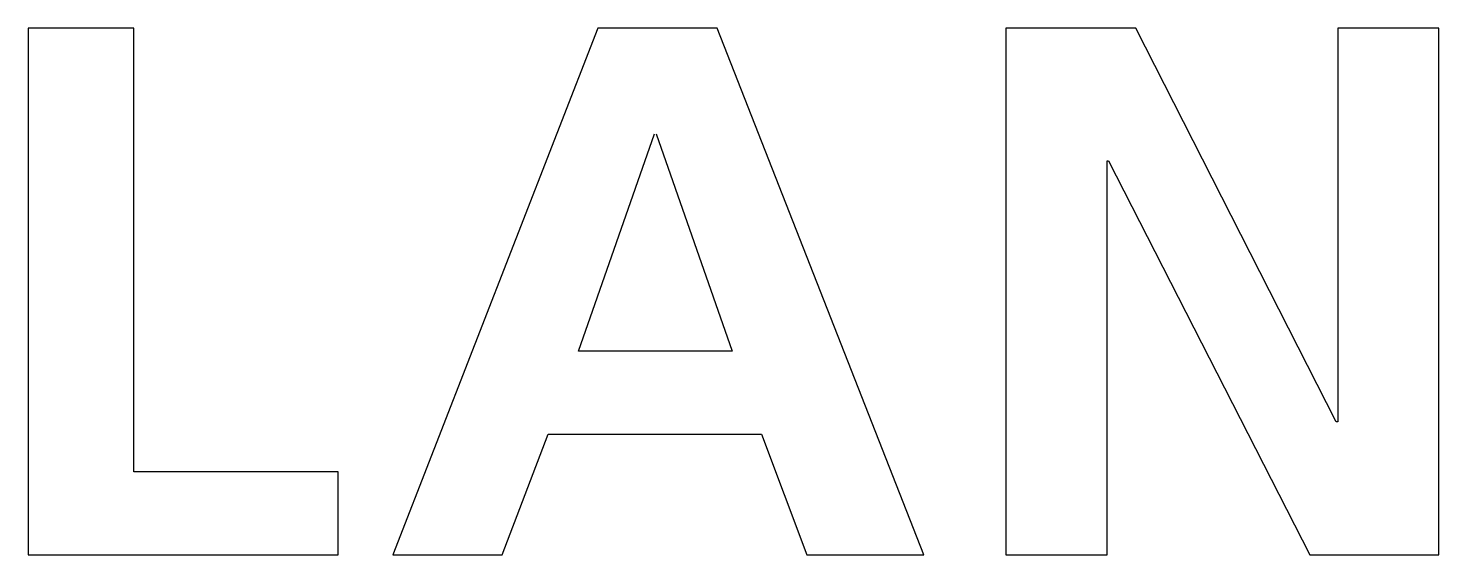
# Model space of a CAD drawing. Extents: x 168 to 388, y 259 to 356.
# Drawn here: x 202.99 to 207.814, y 313.171 to 314.971 of the extents above; entities that cross this region are included whole.
import ezdxf

# ---------------------------------------------------------------- set-up
doc = ezdxf.new("R2010")
doc.units = 0
doc.header["$MEASUREMENT"] = 0
doc.layers.get('0').update_dxf_attribs({"linetype": 'CONTINUOUS'})

msp = doc.modelspace()

# ---------------------------------------------------------------- linework, layer by layer
at = {"color": 7, "linetype": 'Continuous'}
for p, q in [((203.3511, 314.9705), (202.99, 314.9705)), ((202.99, 314.9705), (202.99, 313.1708)), ((203.3511, 313.4545), (203.3511, 314.9705)), ((204.9384, 314.9705), (204.237, 313.1708)), ((205.3458, 314.9705), (204.9384, 314.9705)), ((206.0522, 313.1708), (205.3458, 314.9705)), ((206.7771, 314.9705), (206.3335, 314.9705)), ((206.3335, 314.9705), (206.3335, 313.1708)), ((207.4628, 313.6247), (206.7771, 314.9705)), ((207.468, 314.9705), (207.468, 313.6247)), ((207.8135, 314.9705), (207.468, 314.9705)), ((207.8135, 313.1708), (207.8135, 314.9705)), ((204.8716, 313.8671), (205.132, 314.6096)), ((205.1372, 314.6096), (205.3976, 313.8671)), ((206.679, 313.1708), (206.679, 314.5168)), ((206.679, 314.5168), (206.6842, 314.5168)), ((206.6842, 314.5168), (207.3725, 313.1708)), ((205.3976, 313.8671), (204.8716, 313.8671)), ((207.468, 313.6247), (207.4628, 313.6247)), ((204.611, 313.1708), (204.7682, 313.5833)), ((204.7682, 313.5833), (205.4979, 313.5833)), ((205.4979, 313.5833), (205.6526, 313.1708)), ((204.0499, 313.4545), (203.3511, 313.4545)), ((204.0499, 313.1708), (204.0499, 313.4545)), ((202.99, 313.1708), (204.0499, 313.1708)), ((204.237, 313.1708), (204.611, 313.1708)), ((205.6526, 313.1708), (206.0522, 313.1708)), ((206.3335, 313.1708), (206.679, 313.1708)), ((207.3725, 313.1708), (207.8135, 313.1708))]:
    msp.add_line(p, q, dxfattribs=at)

doc.saveas('drawing.dxf')
